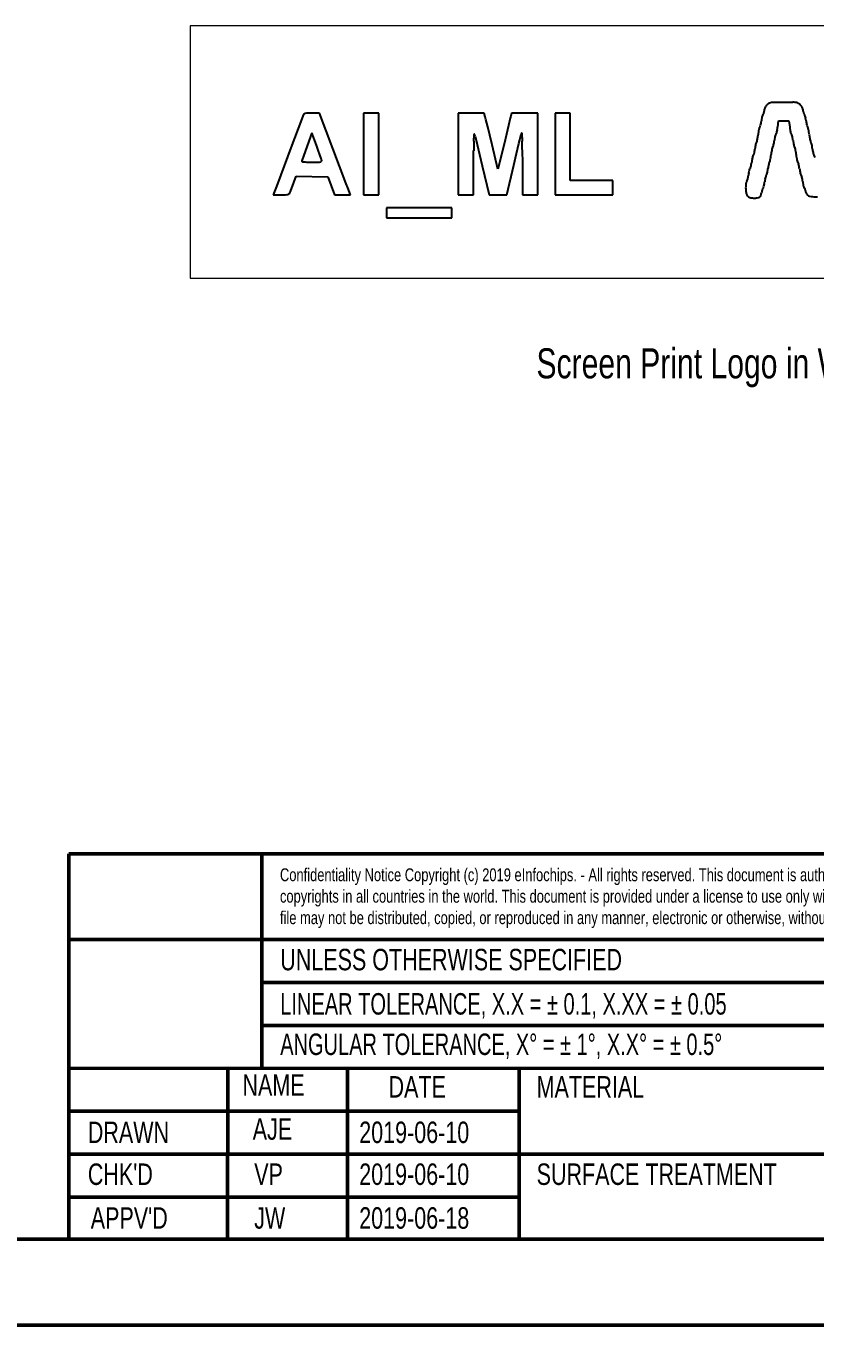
# Paper-space layout 'Flat Pattern 1_1' of a CAD drawing. Header units: millimetres. Extents: x 0 to 420, y 0 to 297.
# Drawn here: x 210.1 to 302.1, y 0.2 to 151.6 of the extents above; entities that cross this region are included whole.
import ezdxf

# ---------------------------------------------------------------- set-up
doc = ezdxf.new("R2010")
doc.units = ezdxf.units.MM
doc.styles.add('SLDTEXTSTYLE1', font='TXT', dxfattribs={"width": 0.75})
doc.styles.add('SLDTEXTSTYLE2', font='TXT', dxfattribs={"width": 0.698864})
doc.styles.add('SLDTEXTSTYLE3', font='TXT', dxfattribs={"width": 0.697674})

# ---------------------------------------------------------------- blocks, each defined once
blk = doc.blocks.new('SW_NOTE_2')
at = {"color": 0, "linetype": 'Continuous', "lineweight": 0, "char_height": 1.5, "attachment_point": 1, "style": 'SLDTEXTSTYLE1'}
for s, insert in [('Confidentiality Notice Copyright (c) 2019 eInfochips. - All rights reserved. This document is authored by eInfochips and is eInfochips intellectual property, including the', (0, 1.93)), ('copyrights in all countries in the world. This document is provided under a license to use only with all other rights, including ownership rights, being retained by eInfochips. This', (0, -0.57)), ('file may not be distributed, copied, or reproduced in any manner, electronic or otherwise, without the express written consent of eInfochips.', (0, -3.07))]:
    blk.add_mtext(s, dxfattribs=dict(at, insert=insert))

psp = doc.layouts.new('Flat Pattern 1_1')

# ---------------------------------------------------------------- linework, layer by layer
at = {"color": 7, "linetype": 'Continuous', "lineweight": 25}
for p, q in [((298.39, 142.69), (297.3, 142.68)), ((299.49, 142.69), (298.39, 142.69)), ((242.39, 141.21), (242.23, 140.78)), ((244.31, 141.43), (243.39, 141.43)), ((247.42, 133.21), (244.31, 141.43)), ((249.43, 141.43), (249.43, 131.92)), ((251.21, 141.43), (249.43, 141.43)), ((251.21, 131.92), (251.21, 141.43)), ((263.51, 141.43), (260.47, 141.43)), ((260.47, 141.43), (260.47, 131.92)), ((263.63, 140.99), (263.51, 141.43)), ((263.7, 140.7), (263.63, 140.99)), ((266.54, 140.84), (266.33, 139.98)), ((266.6, 141.08), (266.54, 140.84)), ((266.69, 141.43), (266.6, 141.08)), ((269.74, 141.43), (266.69, 141.43)), ((269.74, 131.92), (269.74, 141.43)), ((271.77, 141.43), (271.77, 131.92)), ((273.54, 141.43), (271.77, 141.43)), ((273.54, 133.57), (273.54, 141.43)), ((242.23, 140.78), (240.95, 137.39)), ((263.91, 139.85), (263.7, 140.7)), ((264.16, 138.85), (263.91, 139.85)), ((266.33, 139.98), (266.08, 138.97)), ((297.72, 139.78), (297.81, 140.54)), ((297.81, 140.54), (299.02, 140.54)), ((299.02, 140.54), (299.11, 139.78)), ((243.4, 139.13), (242.27, 135.99)), ((243.93, 137.69), (243.4, 139.13)), ((262.29, 138.15), (262.33, 138.95)), ((262.44, 138.76), (262.69, 137.78)), ((262.69, 137.78), (262.97, 136.63)), ((264.42, 137.74), (264.16, 138.85)), ((265.81, 137.83), (265.1, 134.92)), ((266.08, 138.97), (265.81, 137.83)), ((267.26, 136.72), (267.54, 137.89)), ((267.54, 137.89), (267.79, 138.89)), ((267.89, 139.08), (267.92, 138.17)), ((240.95, 137.39), (239.78, 134.26)), ((244.14, 137.11), (243.93, 137.69)), ((244.33, 136.59), (244.14, 137.11)), ((244.49, 136.16), (244.33, 136.59)), ((262.26, 135.56), (262.27, 137.06)), ((262.97, 136.63), (263.28, 135.31)), ((265.1, 134.92), (264.42, 137.74)), ((266.94, 135.37), (267.26, 136.72)), ((267.94, 137.03), (267.95, 135.63)), ((242.27, 135.99), (242.23, 135.88)), ((242.79, 135.73), (243.4, 135.72)), ((243.4, 135.72), (244.18, 135.73)), ((262.25, 131.92), (262.26, 135.56)), ((263.28, 135.31), (264.07, 131.92)), ((266.14, 131.92), (266.94, 135.37)), ((267.95, 135.63), (267.96, 131.92)), ((239.78, 134.26), (239.27, 132.9)), ((240.92, 132.29), (241.32, 133.35)), ((241.32, 133.35), (241.58, 134.08)), ((241.58, 134.08), (245.27, 134.01)), ((245.27, 134.01), (246.03, 131.92)), ((247.61, 132.71), (247.42, 133.21)), ((278.49, 133.57), (273.54, 133.57)), ((278.49, 131.92), (278.49, 133.57)), ((239.27, 132.9), (238.91, 131.92)), ((238.91, 131.92), (239.84, 131.92)), ((246.03, 131.92), (247.91, 131.92)), ((247.91, 131.92), (247.61, 132.71)), ((249.43, 131.92), (251.21, 131.92)), ((260.47, 131.92), (262.25, 131.92)), ((264.07, 131.92), (266.14, 131.92)), ((267.96, 131.92), (269.74, 131.92)), ((271.77, 131.92), (278.49, 131.92)), ((252.1, 130.39), (252.1, 129.25)), ((259.71, 130.39), (252.1, 130.39)), ((259.71, 129.25), (259.71, 130.39)), ((252.1, 129.25), (259.71, 129.25))]:
    psp.add_line(p, q, dxfattribs=at)
at = {"color": 7, "linetype": 'Continuous', "lineweight": 50}
for p, q in [((215.08, 55.12), (410.08, 55.12)), ((215.08, 55.12), (215.08, 10.12)), ((237.58, 55.12), (237.58, 30.13)), ((215.11, 45.12), (410.08, 45.12)), ((237.58, 40.12), (410.08, 40.12)), ((237.58, 35.12), (329.58, 35.12)), ((215.11, 30.12), (329.58, 30.14)), ((233.6, 30.12), (233.58, 10.21)), ((247.58, 30.14), (247.58, 10.21)), ((267.58, 30.15), (267.58, 10.21)), ((215.11, 25.12), (267.58, 25.12)), ((215.11, 20.12), (357.58, 20.12)), ((215.11, 15.12), (267.58, 15.12)), ((10.08, 10.21), (410.08, 10.21)), ((0.08, 0.21), (420.08, 0.21))]:
    psp.add_line(p, q, dxfattribs=at)
at = {"color": 7, "linetype": 'Continuous', "lineweight": 18, "flags": 128}
psp.add_lwpolyline([(355.22, 151.59), (229.22, 151.59), (229.22, 122.21), (355.97, 122.21), (355.97, 150.84), (355.97, 151.59), (355.22, 151.59)], dxfattribs=at)
at = {"color": 7, "linetype": 'Continuous', "lineweight": 25}
for centre, radius, start, end in [((297.19, 141.69), 1.02, 139.0972, 149.6839), ((297.18, 141.7), 1.01, 122.2931, 139.0964), ((297, 141.98), 0.678, 99.7033, 122.2931), ((297.35, 139.96), 2.73, 90.9739, 99.7023), ((299.47, 140.03), 2.67, 80.6794, 89.5637), ((299.79, 141.98), 0.687, 58.0664, 80.6807), ((299.54, 141.58), 1.16, 42.8283, 58.0667), ((299.55, 141.59), 1.14, 32.7663, 42.8276), ((242.62, 141.12), 0.244, 124.119, 158.947), ((242.74, 140.95), 0.452, 102.4565, 124.1273), ((242.96, 139.95), 1.48, 91.9727, 102.4643), ((243.39, 127.3), 14.13, 89.9986, 91.9773), ((301.08, 139.93), 5.3, 170.1909, 173.3797), ((298.64, 140.36), 2.83, 165.0719, 170.1909), ((298.54, 140.38), 2.72, 160.9351, 165.0728), ((296.02, 141.25), 0.052, 90.0062, 160.9336), ((296.02, 141.36), 0.0515, 269.9953, 328.8021), ((295.74, 141.53), 0.377, 328.8077, 342.39), ((295.49, 141.61), 0.639, 342.3949, 353.1072), ((294.98, 141.67), 1.15, 353.1068, 360), ((296.78, 141.67), 0.648, 165.5278, 180.0008), ((297.54, 141.47), 1.43, 157.5206, 165.5288), ((297.62, 141.44), 1.52, 149.6811, 157.5212), ((299.35, 141.46), 1.38, 24.0271, 32.7658), ((299.46, 141.51), 1.26, 14.9521, 24.0309), ((300.05, 141.67), 0.646, 359.9986, 14.955), ((301.86, 141.67), 1.16, 180.0017, 186.8584), ((301.35, 141.61), 0.644, 186.8597, 197.5373), ((301.1, 141.53), 0.38, 197.5417, 211.0522), ((300.81, 141.36), 0.0514, 211.0624, 270.0022), ((300.81, 141.25), 0.052, 19.0677, 89.9932), ((298.29, 140.38), 2.72, 14.9274, 19.0643), ((298.19, 140.36), 2.83, 9.8094, 14.9284), ((295.75, 139.93), 5.3, 6.6201, 9.8088), ((299.45, 138.66), 4.02, 167.6618, 171.8142), ((300.09, 138.52), 4.68, 164.8176, 167.6619), ((295.62, 139.74), 0.0474, 89.9952, 164.826), ((295.62, 139.83), 0.0484, 270.0043, 341.9362), ((292.73, 140.77), 3.08, 341.9421, 345.6225), ((292.8, 140.76), 3.01, 345.6226, 350.4053), ((290.17, 141.2), 5.68, 350.4044, 353.3799), ((294.57, 140.01), 3.15, 345.9704, 350.5394), ((291.81, 140.47), 5.94, 350.5387, 353.3796), ((305.02, 140.47), 5.94, 186.6204, 189.4613), ((302.26, 140.01), 3.15, 189.4606, 194.0296), ((306.66, 141.2), 5.68, 186.6206, 189.595), ((304.03, 140.76), 3.01, 189.5947, 194.3774), ((304.1, 140.77), 3.08, 194.3773, 198.0585), ((301.21, 139.83), 0.0484, 198.0623, 269.9964), ((301.21, 139.74), 0.0474, 15.174, 90.0048), ((296.74, 138.52), 4.68, 12.337, 15.1832), ((297.38, 138.66), 4.02, 8.1852, 12.339), ((308.91, 136.5), 46.64, 177.9683, 179.3156), ((262.35, 138.95), 0.0255, 23.778, 177.4989), ((261.28, 138.47), 1.2, 14.007, 23.7816), ((269.32, 138.52), 1.58, 158.9407, 166.2827), ((267.86, 139.08), 0.0204, 2.025, 158.9404), ((206.16, 136.29), 61.79, 0.6939, 1.7519), ((298.31, 137.01), 3.26, 166.2499, 170.6487), ((298.64, 136.93), 3.6, 163.0666, 166.2494), ((295.24, 137.96), 0.0444, 89.9908, 163.0762), ((295.24, 138.05), 0.0435, 269.9956, 345.7664), ((289.95, 139.39), 5.5, 345.761, 348.2001), ((291.06, 139.16), 4.36, 348.1996, 352.0231), ((287.1, 139.72), 8.37, 352.0234, 354.372), ((303.07, 138.14), 7.68, 171.8133, 174.3729), ((294.32, 138.47), 3.01, 345.6228, 350.4046), ((291.69, 138.92), 5.68, 350.4055, 353.3792), ((303.24, 137.58), 5.94, 170.5385, 173.3801), ((300.48, 138.03), 3.15, 165.9748, 170.5385), ((300.68, 137.99), 3.35, 162.5613, 165.973), ((297.53, 138.98), 0.0462, 89.9897, 162.5697), ((297.53, 139.07), 0.0462, 270.0068, 342.5526), ((294.38, 140.06), 3.35, 342.5603, 345.9719), ((302.45, 140.06), 3.35, 194.0288, 197.4389), ((299.3, 139.07), 0.0462, 197.4474, 269.9941), ((299.3, 138.98), 0.0462, 17.4303, 90.0094), ((296.15, 137.99), 3.35, 14.027, 17.4387), ((296.35, 138.03), 3.15, 9.4615, 14.0252), ((293.59, 137.58), 5.94, 6.6204, 9.4613), ((305.64, 138.97), 6.18, 186.6202, 189.351), ((302.76, 138.5), 3.26, 189.3513, 193.7521), ((293.76, 138.14), 7.68, 5.6271, 8.1867), ((309.73, 139.72), 8.37, 185.6279, 187.977), ((305.77, 139.16), 4.36, 187.9764, 191.801), ((306.88, 139.39), 5.5, 191.7995, 194.2387), ((301.59, 138.05), 0.0435, 194.2352, 270.0046), ((301.59, 137.96), 0.0444, 16.9414, 89.9908), ((298.19, 136.93), 3.6, 13.7506, 16.9334), ((298.52, 137.01), 3.26, 9.3506, 13.7507), ((297.82, 135.5), 3.15, 165.9744, 170.5387), ((298.01, 135.45), 3.34, 162.5594, 165.9753), ((294.86, 136.44), 0.0462, 89.9897, 162.5697), ((294.86, 136.53), 0.0462, 270.0059, 342.5526), ((291.71, 137.52), 3.35, 342.5611, 345.9712), ((291.91, 137.47), 3.15, 345.9704, 350.5394), ((289.15, 137.93), 5.95, 350.5392, 353.3794), ((301.2, 136.53), 6.18, 170.6493, 173.3797), ((292.58, 136.88), 4.36, 348.2, 352.0229), ((288.62, 137.43), 8.36, 352.0229, 354.3725), ((304.59, 135.86), 7.68, 171.8142, 174.372), ((300.97, 136.38), 4.02, 167.6619, 171.8136), ((301.62, 136.24), 4.69, 164.8186, 167.6615), ((297.14, 137.45), 0.0474, 89.9967, 164.8157), ((297.14, 137.55), 0.0484, 270.0025, 341.9471), ((294.26, 138.49), 3.08, 341.9405, 345.6237), ((303.08, 138.58), 3.6, 193.7521, 196.9334), ((299.68, 137.54), 0.0444, 196.9382, 269.994), ((299.68, 137.46), 0.0435, 14.2429, 90.0045), ((294.39, 136.11), 5.5, 11.8005, 14.2384), ((295.5, 136.35), 4.37, 7.9777, 11.7993), ((291.54, 135.79), 8.37, 5.6279, 7.977), ((307.51, 137.36), 7.68, 185.6275, 188.1863), ((303.89, 136.84), 4.02, 188.186, 192.3382), ((295.63, 136.53), 6.18, 6.6203, 9.3507), ((307.68, 137.93), 5.95, 186.6206, 189.4608), ((304.92, 137.47), 3.15, 189.4606, 194.0296), ((305.12, 137.52), 3.35, 194.0288, 197.4389), ((301.97, 136.53), 0.0462, 197.4474, 269.9941), ((301.97, 136.44), 0.0462, 17.4303, 90.0111), ((298.82, 135.45), 3.35, 14.0257, 17.4393), ((242.29, 135.86), 0.0603, 160.1527, 249.035), ((242.56, 136.58), 0.831, 249.0304, 262.2819), ((242.87, 138.83), 3.1, 262.2813, 268.6637), ((244.16, 136.99), 1.26, 270.7533, 282.7882), ((244.41, 135.89), 0.135, 282.7857, 338.2112), ((239.74, 134.46), 5.04, 17.6025, 19.6993), ((244.34, 135.92), 0.211, 338.2108, 17.6001), ((297.43, 133.97), 3.15, 165.9738, 170.5395), ((297.63, 133.93), 3.35, 162.5609, 165.9742), ((294.48, 134.91), 0.0462, 90.0068, 162.5526), ((294.48, 135.01), 0.0462, 269.9897, 342.5697), ((291.34, 136), 3.34, 342.559, 345.9724), ((291.53, 135.95), 3.15, 345.9716, 350.5379), ((288.77, 136.41), 5.95, 350.539, 353.3799), ((300.58, 135.04), 5.94, 170.5385, 173.3801), ((290.67, 135.65), 5.94, 350.5387, 353.3796), ((302.72, 134.25), 6.18, 170.6489, 173.3799), ((299.84, 134.72), 3.26, 166.2499, 170.6487), ((300.16, 134.64), 3.6, 163.0671, 166.2497), ((296.76, 135.68), 0.0444, 90.0076, 163.0602), ((296.76, 135.77), 0.0436, 269.9962, 345.7555), ((291.47, 137.11), 5.5, 345.7613, 348.2004), ((304.54, 136.99), 4.69, 192.3387, 195.1809), ((300.06, 135.77), 0.0474, 195.1873, 270.0003), ((300.06, 135.67), 0.0484, 18.0544, 89.9968), ((297.18, 134.73), 3.08, 14.3678, 18.0594), ((297.24, 134.75), 3.01, 9.5946, 14.3688), ((294.61, 134.31), 5.68, 6.6203, 9.5948), ((306.16, 135.65), 5.94, 186.6204, 189.4613), ((296.22, 132.87), 2.24, 170.6684, 176.4568), ((295.89, 132.92), 1.91, 165.4474, 170.6687), ((294.09, 133.39), 0.0464, 89.9942, 165.4571), ((294.09, 133.49), 0.052, 270.0068, 340.9323), ((291.56, 134.36), 2.72, 340.9341, 345.0794), ((291.46, 134.39), 2.83, 345.0769, 350.1913), ((289.03, 134.81), 5.3, 350.1904, 353.3802), ((300.2, 133.51), 5.94, 170.5386, 173.3797), ((290.06, 134.15), 6.17, 350.6431, 353.3797), ((302.1, 132.75), 5.94, 170.5385, 173.3801), ((299.34, 133.21), 3.15, 165.9748, 170.5385), ((299.54, 133.16), 3.35, 162.5613, 165.973), ((296.38, 134.15), 0.0462, 90.0068, 162.5526), ((296.38, 134.25), 0.0462, 269.9897, 342.5697), ((293.24, 135.24), 3.35, 342.5607, 345.9707), ((293.43, 135.19), 3.15, 345.9712, 350.5391), ((303.4, 135.19), 3.15, 189.4609, 194.0288), ((303.6, 135.24), 3.35, 194.0301, 197.4385), ((300.45, 134.25), 0.0462, 197.4303, 270.0111), ((300.45, 134.15), 0.0462, 17.4474, 89.9923), ((297.3, 133.16), 3.35, 14.027, 17.4387), ((297.49, 133.21), 3.15, 9.4615, 14.0252), ((294.73, 132.75), 5.94, 6.6204, 9.4613), ((305.9, 134.05), 5.3, 186.6205, 189.8086), ((239.84, 143.27), 11.35, 270.0001, 273.4358), ((240.5, 132.31), 0.372, 273.4347, 314.0744), ((240.28, 132.54), 0.69, 314.0728, 338.9789), ((298.3, 132.74), 4.32, 176.4566, 179.992), ((297.34, 132.74), 3.36, 179.992, 189.7328), ((294.86, 132.32), 0.845, 189.7335, 216.8954), ((294.65, 132.16), 0.589, 216.8963, 251.0395), ((295.36, 131.99), 0.408, 304.2869, 338.7105), ((294.2, 132.44), 1.65, 338.7114, 350.915), ((298.45, 131.76), 2.65, 166.7405, 170.9143), ((297.3, 132.03), 1.47, 160.2628, 166.7398), ((297.02, 132.13), 1.18, 154.0084, 160.2627), ((296.01, 132.63), 0.0474, 89.9932, 154.0119), ((296.01, 132.72), 0.0445, 270.0096, 343.0309), ((292.62, 133.75), 3.58, 343.0437, 346.226), ((292.94, 133.68), 3.26, 346.2255, 350.6432), ((303.46, 133.63), 2.83, 189.8098, 194.922), ((303.37, 133.6), 2.73, 194.9231, 199.0638), ((300.84, 132.73), 0.052, 199.0677, 269.9932), ((300.84, 132.62), 0.0561, 38.6019, 89.9975), ((300.69, 132.5), 0.25, 21.6032, 38.601), ((300.52, 132.43), 0.429, 8.6439, 21.5983), ((300.22, 132.39), 0.737, 0.0013, 8.6437), ((301.39, 132.39), 0.441, 179.9994, 196.7047), ((301.81, 132.51), 0.876, 196.7053, 206.6893), ((301.85, 132.53), 0.925, 206.6881, 216.4735), ((301.62, 132.36), 0.635, 216.4676, 229.4342), ((301.58, 132.31), 0.565, 229.4266, 254.8184), ((301.98, 133.79), 2.1, 254.8133, 264.3822), ((302.43, 138.41), 6.74, 264.3801, 269.1987), ((294.88, 132.83), 1.29, 251.039, 270.0003), ((294.88, 135.49), 3.96, 270.0022, 276.5958), ((295.27, 132.12), 0.566, 276.5971, 304.2883)]:
    psp.add_arc(centre, radius, start, end, dxfattribs=at)

# ---------------------------------------------------------------- block references
at = {"color": 7, "linetype": 'Continuous', "lineweight": 0}
psp.add_blockref('SW_NOTE_2', (239.69, 51.5), dxfattribs=at)

# ---------------------------------------------------------------- texts
at = {"color": 7, "linetype": 'Continuous', "lineweight": 0, "attachment_point": 1}
for s, insert, char_height, style in [('Screen Print Logo in White.', (269.59, 114.03), 3.5, 'SLDTEXTSTYLE1'), ('UNLESS OTHERWISE SPECIFIED', (239.72, 44.05), 2.5, 'SLDTEXTSTYLE1'), ('LINEAR TOLERANCE, X.X = ± 0.1, X.XX = ± 0.05', (239.72, 38.89), 2.5, 'SLDTEXTSTYLE2'), ('ANGULAR TOLERANCE, X° = ± 1°, X.X° = ± 0.5°', (239.72, 34.18), 2.5, 'SLDTEXTSTYLE3'), ('NAME', (235.32, 29.43), 2.5, 'SLDTEXTSTYLE1'), ('DATE', (252.35, 29.22), 2.5, 'SLDTEXTSTYLE1'), ('MATERIAL', (269.61, 29.22), 2.5, 'SLDTEXTSTYLE1'), ('AJE', (236.51, 24.3), 2.5, 'SLDTEXTSTYLE1'), ('DRAWN', (217.29, 23.92), 2.5, 'SLDTEXTSTYLE1'), ('2019-06-10', (248.93, 23.92), 2.5, 'SLDTEXTSTYLE1'), ("CHK'D", (217.29, 19.04), 2.5, 'SLDTEXTSTYLE1'), ('VP', (236.69, 19.04), 2.5, 'SLDTEXTSTYLE1'), ('2019-06-10', (248.93, 19.04), 2.5, 'SLDTEXTSTYLE1'), ('SURFACE TREATMENT', (269.61, 19.04), 2.5, 'SLDTEXTSTYLE1'), ("APPV'D", (217.63, 13.94), 2.5, 'SLDTEXTSTYLE1'), ('JW', (236.69, 13.94), 2.5, 'SLDTEXTSTYLE1'), ('2019-06-18', (248.93, 13.94), 2.5, 'SLDTEXTSTYLE1')]:
    psp.add_mtext(s, dxfattribs=dict(at, insert=insert, char_height=char_height, style=style))

doc.saveas('drawing.dxf')
